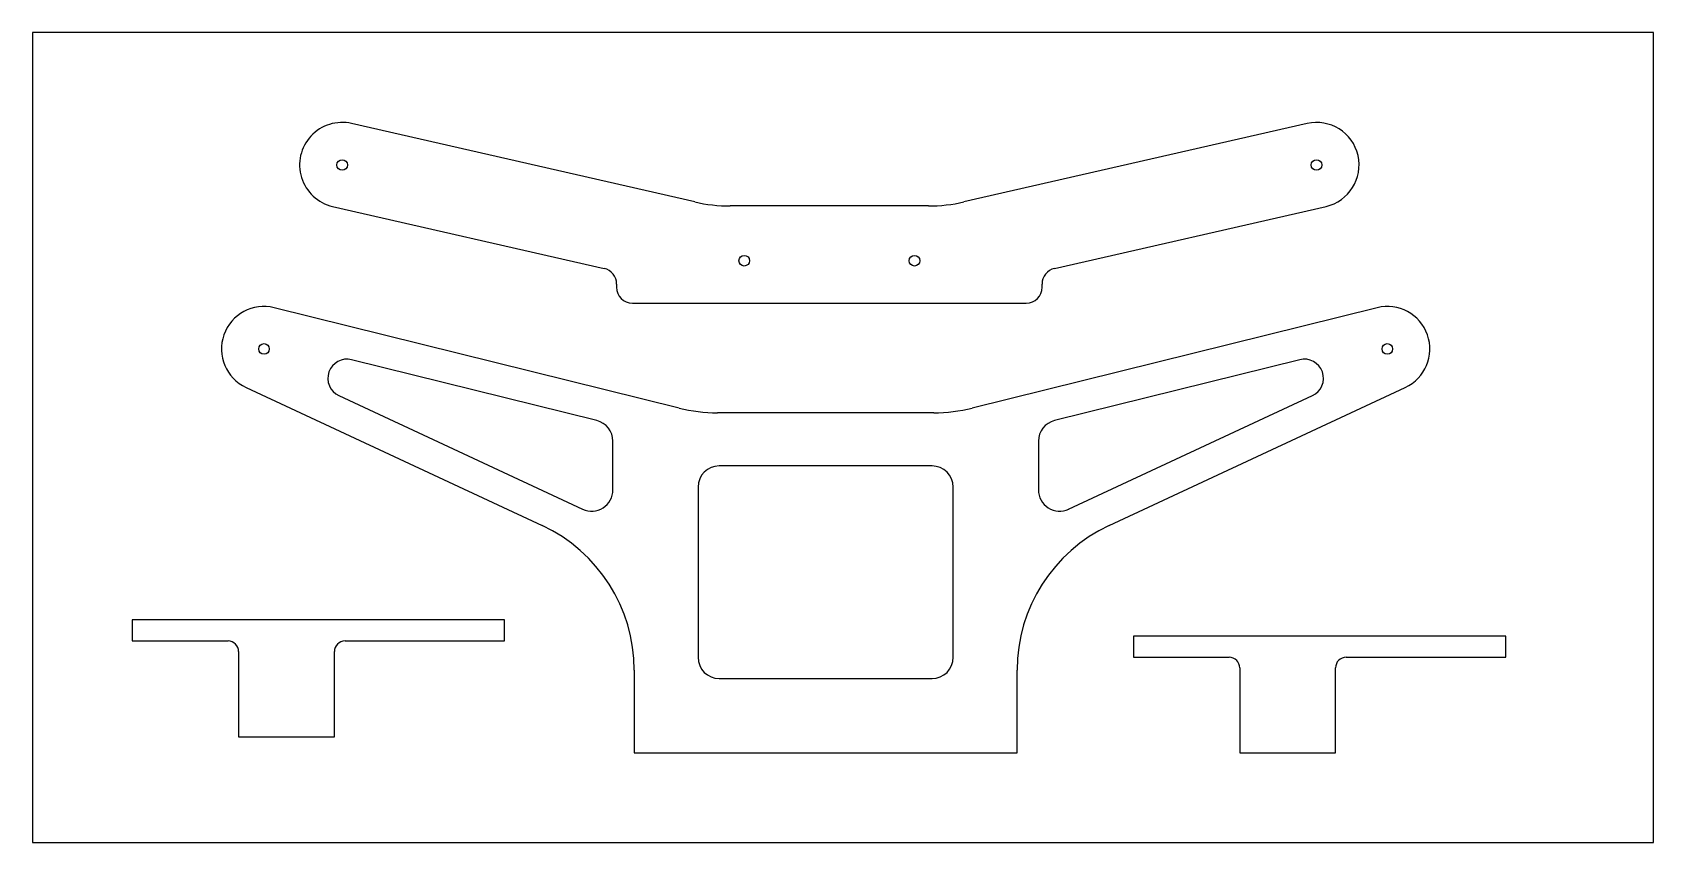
# Model space of a CAD drawing. Extents: x -0.02 to 5.98, y -0.07 to 2.93.
import ezdxf

# ---------------------------------------------------------------- set-up
doc = ezdxf.new("R2010")
doc.units = 0
doc.layers.get('0').update_dxf_attribs({"linetype": 'CONTINUOUS'})

msp = doc.modelspace()

# ---------------------------------------------------------------- linework, layer by layer
at = {"color": 7, "linetype": 'CONTINUOUS'}
for p, q in [((2.4304, 2.3065), (1.1604, 2.5968)), ((4.6965, 2.5968), (3.4265, 2.3065)), ((1.0902, 2.2897), (2.0952, 2.0601)), ((3.2949, 2.2917), (2.562, 2.2917)), ((3.7618, 2.0601), (4.7667, 2.2897)), ((2.1411, 2.0025), (2.1411, 1.9905)), ((3.7159, 1.9905), (3.7159, 2.0025)), ((2.2001, 1.9315), (3.6568, 1.9315)), ((2.3723, 1.5432), (0.874, 1.9149)), ((4.9556, 1.9149), (3.4573, 1.5432)), ((2.0676, 1.4971), (1.1602, 1.7222)), ((4.6694, 1.7222), (3.762, 1.4971)), ((0.7695, 1.6193), (1.8652, 1.1084)), ((1.1132, 1.5894), (2.0154, 1.1687)), ((3.8142, 1.1687), (4.7164, 1.5894)), ((3.9645, 1.1084), (5.0601, 1.6193)), ((3.3151, 1.5259), (2.5145, 1.5259)), ((2.1274, 1.2401), (2.1274, 1.4207)), ((3.7022, 1.4207), (3.7022, 1.2401)), ((3.3085, 1.329), (2.5211, 1.329)), ((2.4424, 1.2503), (2.4424, 0.6203)), ((3.3873, 0.6203), (3.3873, 1.2503)), ((1.7265, 0.7594), (0.3486, 0.7594)), ((0.3486, 0.7594), (0.3486, 0.6807)), ((1.7265, 0.6807), (1.7265, 0.7594)), ((0.3486, 0.6807), (0.7029, 0.6807)), ((1.136, 0.6807), (1.7265, 0.6807)), ((5.4318, 0.6991), (4.0538, 0.6991)), ((4.0538, 0.6991), (4.0538, 0.6203)), ((5.4318, 0.6203), (5.4318, 0.6991)), ((0.7423, 0.6413), (0.7423, 0.3263)), ((1.0966, 0.3263), (1.0966, 0.6413)), ((4.0538, 0.6203), (4.4082, 0.6203)), ((4.8412, 0.6203), (5.4318, 0.6203)), ((2.2062, 0.5732), (2.2062, 0.266)), ((2.5211, 0.5416), (3.3085, 0.5416)), ((3.6235, 0.266), (3.6235, 0.5732)), ((4.4475, 0.581), (4.4475, 0.266)), ((4.8019, 0.266), (4.8019, 0.581)), ((0.7423, 0.3263), (1.0966, 0.3263)), ((2.2062, 0.266), (3.6235, 0.266)), ((4.4475, 0.266), (4.8019, 0.266))]:
    msp.add_line(p, q, dxfattribs=at)
msp.add_lwpolyline([(-0.021, -0.0658), (5.979, -0.0658), (5.979, 2.9342), (-0.021, 2.9342)], close=True)
for centre in [(1.1253, 2.4433), (4.7316, 2.4433), (2.6135, 2.0889), (3.2434, 2.0889), (0.8361, 1.7621), (4.9936, 1.7621)]:
    msp.add_circle(centre, 0.0197, dxfattribs=at)
for centre, radius, start, end in [((1.1253, 2.4433), 0.1575, 77.12562, 257.12562), ((4.7316, 2.4433), 0.1575, 282.87438, 102.87438), ((2.562, 2.8822), 0.5906, 257.12562, 270), ((3.2949, 2.8822), 0.5906, 270, 282.87438), ((2.082, 2.0025), 0.0591, 0, 77.12562), ((3.7749, 2.0025), 0.0591, 102.87438, 180), ((2.2001, 1.9905), 0.0591, 180, 270), ((3.6568, 1.9905), 0.0591, 270, 0), ((0.8361, 1.7621), 0.1575, 76.0679, 245), ((4.9936, 1.7621), 0.1575, 295, 103.9321), ((1.1432, 1.6535), 0.0708, 76.0679, 245), ((4.6865, 1.6535), 0.0708, 295, 103.9321), ((2.5145, 2.1164), 0.5906, 256.0679, 270), ((3.3151, 2.1164), 0.5906, 270, 283.9321), ((2.0487, 1.4207), 0.0787, 0, 76.0679), ((3.781, 1.4207), 0.0787, 103.9321, 180), ((2.5211, 1.2503), 0.0787, 90, 180), ((3.3085, 1.2503), 0.0787, 0, 90), ((2.0487, 1.2401), 0.0787, 245, 0), ((3.781, 1.2401), 0.0787, 180, 295), ((1.6156, 0.5732), 0.5906, 0, 65), ((4.214, 0.5732), 0.5906, 115, 180), ((0.7029, 0.6413), 0.0394, 0, 90), ((1.136, 0.6413), 0.0394, 90, 180), ((2.5211, 0.6203), 0.0787, 180, 270), ((3.3085, 0.6203), 0.0787, 270, 0), ((4.4082, 0.581), 0.0394, 0, 90), ((4.8412, 0.581), 0.0394, 90, 180)]:
    msp.add_arc(centre, radius, start, end, dxfattribs=at)

doc.saveas('drawing.dxf')
